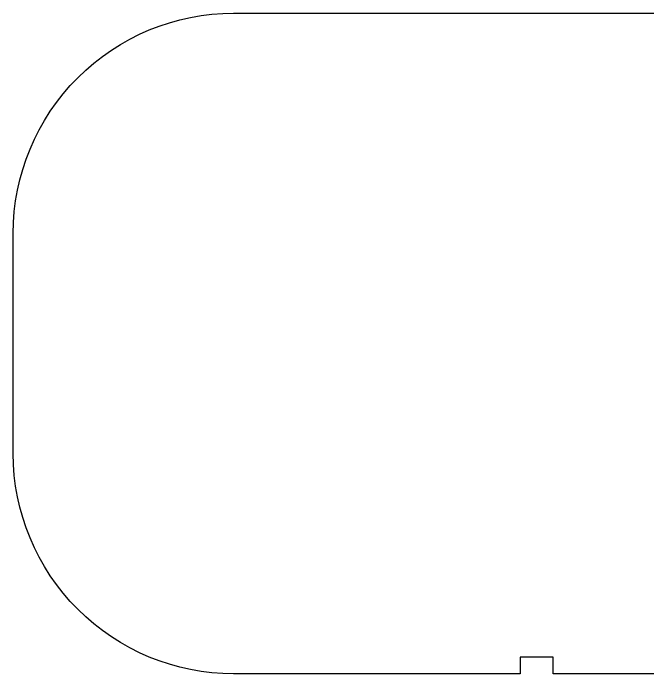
# Model space of a CAD drawing. Extents: x 13 to 253, y 37 to 205.
# Drawn here: x 75.3 to 132.9, y 145 to 205 of the extents above; entities that cross this region are included whole.
import ezdxf

# ---------------------------------------------------------------- set-up
doc = ezdxf.new("R2010")
doc.units = 0
doc.layers.get('0').update_dxf_attribs({"linetype": 'CONTINUOUS'})

msp = doc.modelspace()

# ---------------------------------------------------------------- linework, layer by layer
at = {"color": 5}
for points in [[(95.27112, 205), (205.27112, 205)], [(75.27112, 165.00005), (75.27112, 185)], [(205.27112, 145), (195.27112, 145), (195.27112, 146.5), (192.27112, 146.5), (192.27112, 145), (124.27112, 145), (124.27112, 146.5), (121.27112, 146.5), (121.27112, 145), (95.27112, 145)]]:
    msp.add_lwpolyline(points, dxfattribs=at)
for points in [[(81.128984, 199.142136), (84.879712, 202.892863), (89.96679, 205), (95.27112, 205)], [(75.27112, 185), (75.27112, 190.30433), (77.378257, 195.391408), (81.128984, 199.142136)], [(81.128967, 150.857882), (77.378238, 154.60862), (75.271107, 159.695712), (75.27112, 165.00005)], [(95.27112, 145), (89.966782, 145), (84.879696, 147.107144), (81.128967, 150.857882)]]:
    msp.add_open_spline(points, degree=3, dxfattribs=at)

doc.saveas('drawing.dxf')
